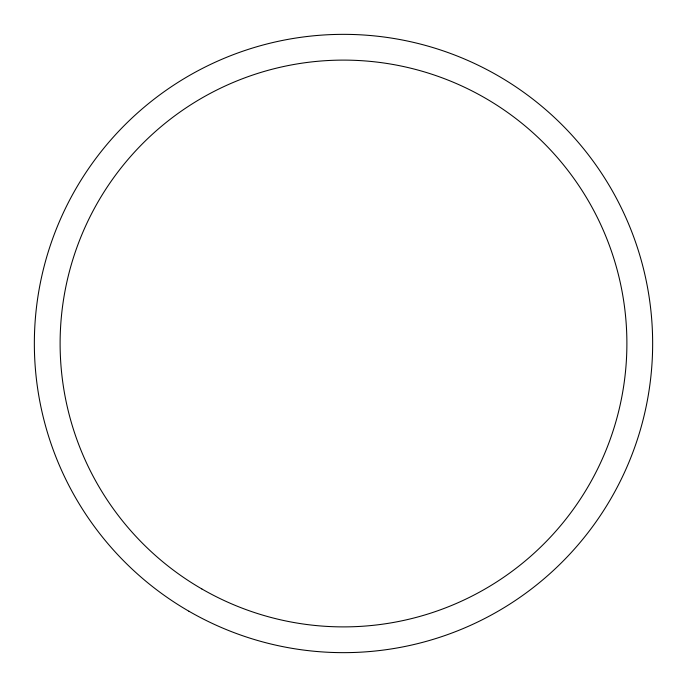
<?xml version="1.0" encoding="UTF-8"?>
<svg xmlns="http://www.w3.org/2000/svg" width="687" height="687" viewBox="0 0 687 687"><rect width="100%" height="100%" fill="white"/><g stroke="black" fill="none" stroke-linecap="round" stroke-linejoin="round"><path stroke-width="1.03" d="M201.806 588.922A283.387 283.387 0 0 0 626.888 343.5A283.387 283.387 0 0 0 201.806 98.078A283.387 283.387 0 0 0 201.806 588.922M188.925 611.232A309.15 309.15 0 0 0 652.65 343.5A309.15 309.15 0 0 0 188.925 75.768A309.15 309.15 0 0 0 188.925 611.232"/></g></svg>
